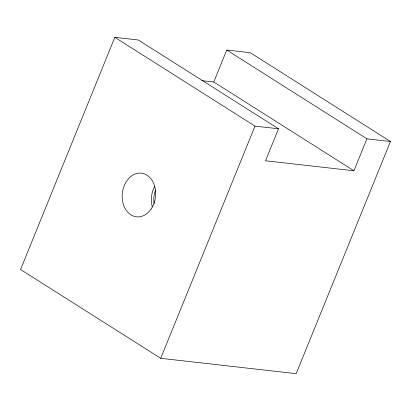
<?xml version="1.0" encoding="UTF-8"?>
<svg xmlns="http://www.w3.org/2000/svg" width="411" height="411" viewBox="0 0 411 411"><rect width="100%" height="100%" fill="white"/><g stroke="black" fill="none" stroke-linecap="round" stroke-linejoin="round"><path stroke-width="0.62" d="M390.45 141.487L366.931 138.82L353.948 170.786L265.542 160.763L278.519 128.792L138.348 40.006L114.828 37.334L20.55 269.513L160.722 358.305L296.172 373.666L390.45 141.487L250.278 52.695L226.759 50.029L213.777 81.995L201.693 80.623M160.722 358.305L255 126.126L278.519 128.792M226.759 50.029L366.931 138.82M213.777 81.995L353.948 170.786M114.828 37.334L255 126.126M154.11 203.512A18.819 14.287 -83.5 0 1 155.533 190.324M152.327 206.923A21.983 16.692 -83.5 0 1 154.742 186.204M151.043 209.122A21.983 16.692 -83.5 0 0 142.9 173.411A21.983 16.692 -83.5 0 0 122.827 202.433A21.983 16.692 -83.5 0 0 151.043 209.122"/></g></svg>
